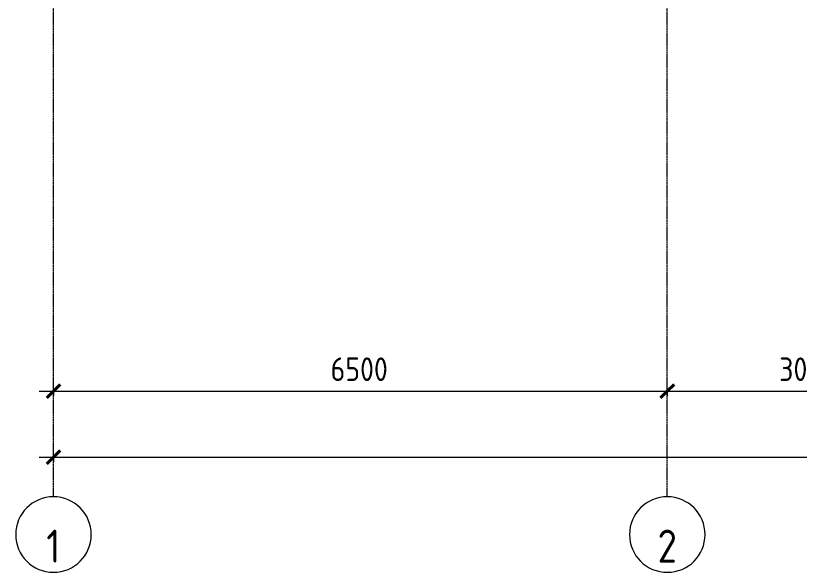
# Model space of a CAD drawing. Header units: millimetres. Extents: x -11798 to 72626, y -32713 to 44110.
# Drawn here: x -6900 to 1397, y -6465 to -569 of the extents above; entities that cross this region are included whole.
import ezdxf

# ---------------------------------------------------------------- set-up
doc = ezdxf.new("R2010")
doc.units = ezdxf.units.MM
doc.linetypes.add('ADSK_Линия сетки', pattern=[25, 20, -2.5, 0, -2.5])
for name, color, linetype, lineweight in [('Оси', 7, 'Continuous', 9), ('Размеры', 7, 'Continuous', 9), ('Размеры-100', 7, 'Continuous', 9)]:
    doc.layers.add(name, color=color, linetype=linetype, lineweight=lineweight)
doc.styles.add('GOST Common', font='GOST_Common.ttf', dxfattribs={"width": 0.9, "height": 350})
doc.styles.add('GOST Common_1', font='GOST_Common.ttf', dxfattribs={"width": 0.9, "height": 250})
doc.dimstyles.new('ADSK_Основной_2_5_мм', dxfattribs={"dimscale": 304.8, "dimtxt": 251.428749, "dimasz": 0.463911, "dimexe": 0.492126, "dimexo": 0.492126, "dimgap": 0.098425, "dimtad": 1, "dimrnd": 0.01, "dimdsep": 46, "dimtxsty": 'GOST Common_1', "dimblk1": 'OBLIQUE', "dimblk2": 'OBLIQUE', "dimsah": 1, "dimcen": 0.09, "dimdle": 0.492126, "dimazin": 2, "dimtfac": 1, "dimtdec": 4, "dimtix": 1, "dimtmove": 0, "dimatfit": 3, "dimfxl": 1, "dimtvp": 1, "dimtolj": 1, "dimtzin": 0, "dimlwd": 20, "dimlwe": 20, "dimarcsym": 2})

# ---------------------------------------------------------------- blocks, each defined once
blk = doc.blocks.new('Ось сетки - Круг_Ø8 мм-8258-План полов 3-го этажа')
at = {"layer": 'Оси', "lineweight": 20}
for start, end in [(360, 180), (180, 360)]:
    blk.add_arc((0, 0), 4, start, end, dxfattribs=at)
blk = doc.blocks.new('DIMBLOCK1-План полов 3-го этажа')
at = {"layer": 'Размеры-100', "lineweight": 20, "transparency": 16777216}
for p, q in [((-6500.4, -4545.8), (-6500.4, -4395.8)), ((-0.4, -4545.8), (-0.4, -4395.8)), ((-6650.4, -4545.8), (-0.4, -4545.8)), ((-6500.4, -4545.8), (-6500.4, -4595.8)), ((-0.4, -4545.8), (-0.4, -4595.8))]:
    blk.add_line(p, q, dxfattribs=at)
at = {"layer": 'Размеры-100', "lineweight": 40, "transparency": 16777216}
for p, q in [((-6500.4, -4545.8), (-6429.7, -4475.1)), ((-0.4, -4545.8), (70.3, -4475.1)), ((-6500.4, -4545.8), (-6571.1, -4616.5)), ((-0.4, -4545.8), (-71.1, -4616.5))]:
    blk.add_line(p, q, dxfattribs=at)
at = {"layer": 'Размеры-100', "color": 0, "lineweight": 20, "transparency": 16777216, "insert": (-3565.8, -4189), "char_height": 250, "width": 756.843, "attachment_point": 1, "line_spacing_factor": 1.022761, "style": 'GOST Common_1'}
blk.add_mtext('6500', dxfattribs=at)
blk = doc.blocks.new('_Oblique')
at = {"color": 0, "linetype": 'ByBlock', "lineweight": -2}
blk.add_line((-0.5, -0.5), (0.5, 0.5), dxfattribs=at)
blk = doc.blocks.new('DIMBLOCK2-План полов 3-го этажа')
at = {"layer": 'Размеры-100', "lineweight": 20, "transparency": 16777216}
for p, q in [((-0.4, -4545.8), (-0.4, -4395.8)), ((2999.6, -4545.8), (2999.6, -4395.8)), ((-0.4, -4545.8), (2999.6, -4545.8)), ((-0.4, -4545.8), (-0.4, -4595.8)), ((2999.6, -4545.8), (2999.6, -4595.8))]:
    blk.add_line(p, q, dxfattribs=at)
at = {"layer": 'Размеры-100', "lineweight": 40, "transparency": 16777216}
for p, q in [((-0.4, -4545.8), (70.3, -4475.1)), ((2999.6, -4545.8), (3070.3, -4475.1)), ((-0.4, -4545.8), (-71.1, -4616.5)), ((2999.6, -4545.8), (2928.9, -4616.5))]:
    blk.add_line(p, q, dxfattribs=at)
at = {"layer": 'Размеры-100', "color": 0, "lineweight": 20, "transparency": 16777216, "insert": (1184.2, -4189), "char_height": 250, "width": 756.843, "attachment_point": 1, "line_spacing_factor": 1.022761, "style": 'GOST Common_1'}
blk.add_mtext('3000', dxfattribs=at)
blk = doc.blocks.new('DIMBLOCK12-План полов 3-го этажа')
at = {"layer": 'Размеры-100', "lineweight": 20, "transparency": 16777216}
for p, q in [((-6500.4, -5245.8), (-6500.4, -5095.8)), ((55349.6, -5245.8), (55349.6, -5095.8)), ((-6650.4, -5245.8), (55499.6, -5245.8)), ((-6500.4, -5245.8), (-6500.4, -5295.8)), ((55349.6, -5245.8), (55349.6, -5295.8))]:
    blk.add_line(p, q, dxfattribs=at)
at = {"layer": 'Размеры-100', "lineweight": 40, "transparency": 16777216}
for p, q in [((-6500.4, -5245.8), (-6429.7, -5175.1)), ((55349.6, -5245.8), (55420.3, -5175.1)), ((-6500.4, -5245.8), (-6571.1, -5316.5)), ((55349.6, -5245.8), (55278.9, -5316.5))]:
    blk.add_line(p, q, dxfattribs=at)
at = {"layer": 'Размеры-100', "color": 0, "lineweight": 20, "transparency": 16777216, "insert": (24053.8, -4889), "char_height": 250, "width": 889.802, "attachment_point": 1, "line_spacing_factor": 1.022761, "style": 'GOST Common_1'}
blk.add_mtext('61850', dxfattribs=at)

msp = doc.modelspace()

# ---------------------------------------------------------------- linework, layer by layer
at = {"layer": 'Оси', "linetype": 'ADSK_Линия сетки'}
for p, q in [((-6500.435, -5665.072), (-6500.435, 44110.064)), ((-0.435, -5665.072), (-0.435, 43356.344))]:
    msp.add_line(p, q, dxfattribs=at)

# ---------------------------------------------------------------- block references
at = {"layer": 'Оси', "lineweight": 20, "xscale": 99.99999999999993, "yscale": 99.99999999999993, "zscale": 99.99999999999993}
for p in [(-6500.435, -6065.072), (-0.435, -6065.072)]:
    msp.add_blockref('Ось сетки - Круг_Ø8 мм-8258-План полов 3-го этажа', p, dxfattribs=at)

# ---------------------------------------------------------------- texts
at = {"layer": 'Оси', "char_height": 350, "attachment_point": 5, "line_spacing_factor": 1.022766, "style": 'GOST Common'}
for s, insert, width in [('\\pxqc,t0.25714,0.51429,0.77143,1.02857,1.28571,1.54286,1.8,2.05714,2.31429,2.57143,2.82857,3.08571,3.34286,3.6,3.85714,4.11429,4.37143,4.62857,4.88571,5.14286,5.4,5.65714,5.91429,6.17143,6.42857,6.68571,6.94286,7.2,7.45714,7.71429,7.97143,8.22857;{1}', (-6501.265, -6187.976), 161.1), ('\\pxqc,t0.25714,0.51429,0.77143,1.02857,1.28571,1.54286,1.8,2.05714,2.31429,2.57143,2.82857,3.08571,3.34286,3.6,3.85714,4.11429,4.37143,4.62857,4.88571,5.14286,5.4,5.65714,5.91429,6.17143,6.42857,6.68571,6.94286,7.2,7.45714,7.71429,7.97143,8.22857;{2}', (-1.265, -6187.976), 232.2)]:
    msp.add_mtext(s, dxfattribs=dict(at, insert=insert, width=width))

# ---------------------------------------------------------------- dimensions: what is measured, and where the dimension line sits
at = {"layer": 'Размеры', "lineweight": 20}
for base, p1, p2, override, picture, middle in [((-0.435, -4545.753), (-6500.435, -4445.768), (-0.435, -4445.768), {"dimpost": '<>', "dimfxl": 6500}, 'DIMBLOCK1-План полов 3-го этажа', (-3250.435, -4390.753)), ((2999.565, -4545.753), (-0.435, -4445.768), (2999.565, -4445.768), {"dimpost": '<>', "dimfxl": 3000}, 'DIMBLOCK2-План полов 3-го этажа', (1499.565, -4390.753)), ((55349.565, -5245.753), (-6500.435, -5145.768), (55349.565, -5145.768), {"dimpost": '<>', "dimfxl": 61850}, 'DIMBLOCK12-План полов 3-го этажа', (24424.565, -5090.753))]:
    dim = msp.add_linear_dim(base=base, p1=p1, p2=p2, dimstyle='ADSK_Основной_2_5_мм', override=override, dxfattribs=at)
    dim.commit()
    dim.dimension.update_dxf_attribs({"geometry": picture, "text_midpoint": middle})

doc.saveas('drawing.dxf')
